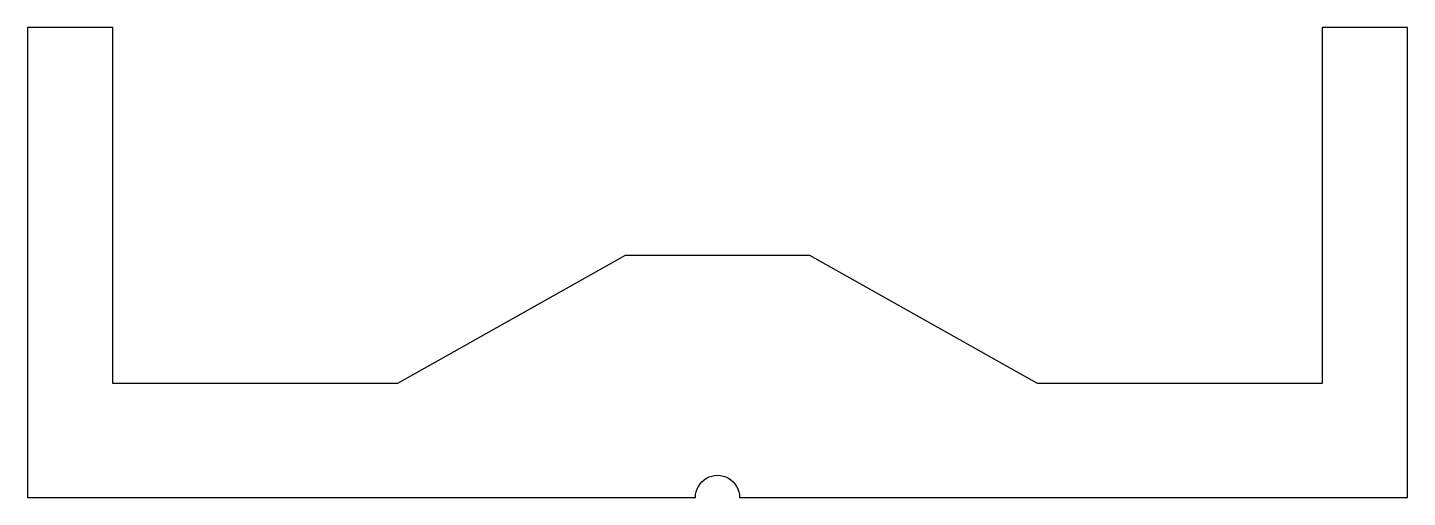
# Model space of a CAD drawing. Header units: metres. Extents: x -97 to 97, y 0 to 66.
import ezdxf

# ---------------------------------------------------------------- set-up
doc = ezdxf.new("R2010")
doc.units = ezdxf.units.M

msp = doc.modelspace()

# ---------------------------------------------------------------- linework, layer by layer
for p, q in [((-85, 66), (-97, 66)), ((-97, 66), (-97, 0)), ((-85, 16), (-85, 66)), ((97, 66), (85, 66)), ((85, 66), (85, 16)), ((97, 0), (97, 66)), ((-13, 34), (-45, 16)), ((13, 34), (-13, 34)), ((45, 16), (13, 34)), ((-45, 16), (-85, 16)), ((85, 16), (45, 16)), ((-2.45938, 1.88715), (-2.19202, 2.19202)), ((-2.19202, 2.19202), (-1.88715, 2.45938)), ((-1.88715, 2.45938), (-1.54999, 2.68468)), ((-1.54999, 2.68468), (-1.18631, 2.86401)), ((-1.18631, 2.86401), (-0.802338, 2.99437)), ((-0.802338, 2.99437), (-0.404617, 3.07347)), ((-0.404617, 3.07347), (0, 3.09999)), ((0, 3.09999), (0.404617, 3.07347)), ((0.404617, 3.07347), (0.802338, 2.99437)), ((0.802338, 2.99437), (1.18631, 2.86401)), ((1.18631, 2.86401), (1.54999, 2.68468)), ((1.54999, 2.68468), (1.88715, 2.45938)), ((1.88715, 2.45938), (2.19202, 2.19202)), ((2.19202, 2.19202), (2.45938, 1.88715)), ((-97, 0), (-3.09999, 0)), ((-3.09999, 0), (-3.07347, 0.404617)), ((-3.07347, 0.404617), (-2.99437, 0.802338)), ((-2.99437, 0.802338), (-2.86401, 1.18631)), ((-2.86401, 1.18631), (-2.68468, 1.54999)), ((-2.68468, 1.54999), (-2.45938, 1.88715)), ((2.45938, 1.88715), (2.68468, 1.54999)), ((2.68468, 1.54999), (2.86401, 1.18631)), ((2.86401, 1.18631), (2.99437, 0.802338)), ((2.99437, 0.802338), (3.07347, 0.404617)), ((3.07347, 0.404617), (3.09999, 0)), ((3.09999, 0), (97, 0))]:
    msp.add_line(p, q)

doc.saveas('drawing.dxf')
